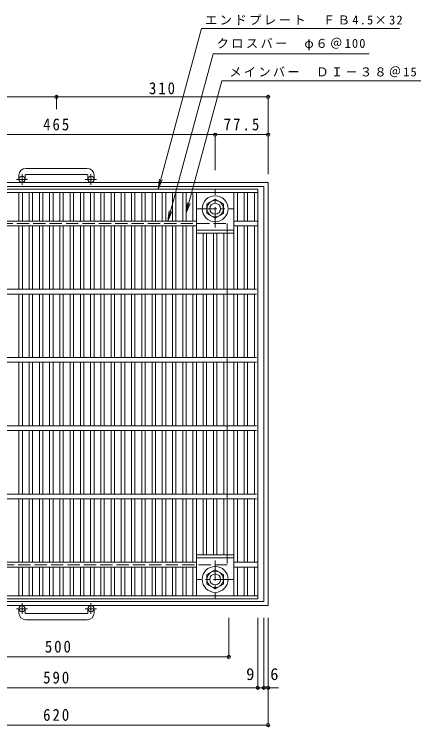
# Model space of a CAD drawing. Units: millimetres at full size, sheet at 1:6. Extents: x -959 to 940, y -829 to 816.
# Drawn here: x -465 to 131, y -228 to 816 of the extents above; entities that cross this region are included whole.
import ezdxf
from ezdxf.enums import TextEntityAlignment as Align

# ---------------------------------------------------------------- set-up
doc = ezdxf.new("R2010")
doc.units = ezdxf.units.MM
doc.header["$LTSCALE"] = 6
doc.header["$PDMODE"] = 32
doc.header["$PDSIZE"] = 4.8
doc.linetypes.add('CHAIN1', pattern=[8, 5, -1, 1, -1])
doc.linetypes.add('DASHED3', pattern=[4, 3, -1])
for name, color, linetype, lineweight in [('E-1', 2, 'Continuous', 9), ('E-2', 3, 'Continuous', 9), ('E-4', 7, 'Continuous', 9), ('E-5', 7, 'Continuous', 9)]:
    doc.layers.add(name, color=color, linetype=linetype, lineweight=lineweight)
doc.styles.add('ＭＳ ゴシック', font='')
doc.styles.get('ＭＳ ゴシック').set_extended_font_data('MS Gothic')

msp = doc.modelspace()

# ---------------------------------------------------------------- linework, layer by layer
at = {"layer": 'E-1'}
for p, q in [((-357.944, 589.984), (-447.944, 589.984)), ((-457.944, 579.984), (-457.944, 573.884)), ((-448.945, 579.984), (-448.945, 573.884)), ((-447.944, 580.984), (-357.944, 580.984)), ((-356.945, 579.984), (-356.945, 573.884)), ((-347.944, 579.984), (-347.944, 573.884)), ((-712.944, 569.384), (-92.944, 569.384)), ((-92.944, 569.384), (-92.944, -50.616)), ((-706.944, 563.384), (-98.944, 563.384)), ((-98.944, 563.384), (-98.944, -44.616)), ((-712.944, -50.616), (-92.944, -50.616)), ((-706.944, -44.616), (-98.944, -44.616)), ((-457.944, -61.216), (-457.944, -55.116)), ((-448.945, -61.216), (-448.945, -55.116)), ((-447.944, -62.216), (-357.944, -62.216)), ((-356.945, -61.216), (-356.945, -55.116)), ((-347.944, -61.216), (-347.944, -55.116)), ((-357.944, -71.216), (-447.944, -71.216))]:
    msp.add_line(p, q, dxfattribs=at)
at = {"layer": 'E-1', "linetype": 'CHAIN1'}
for p, q in [((-453.444, 565.776), (-453.444, 581.374)), ((-352.444, 565.776), (-352.444, 581.374)), ((-445.281, 573.884), (-461.689, 573.884)), ((-344.281, 573.884), (-360.688, 573.884)), ((-170.444, 503.247), (-170.444, 558.521)), ((-198.081, 530.884), (-142.808, 530.884)), ((-170.445, 15.52), (-170.445, -39.753)), ((-142.808, -12.116), (-198.081, -12.116)), ((-453.444, -47.009), (-453.444, -62.606)), ((-352.444, -47.009), (-352.444, -62.606)), ((-445.281, -55.116), (-461.689, -55.116)), ((-344.281, -55.116), (-360.688, -55.116))]:
    msp.add_line(p, q, dxfattribs=at)
at = {"layer": 'E-1', "linetype": 'DASHED3'}
for p, q in [((-652.944, 509.384), (-152.944, 509.384)), ((-152.944, 509.384), (-152.944, 9.384)), ((-152.944, 9.384), (-652.944, 9.384))]:
    msp.add_line(p, q, dxfattribs=at)
at = {"layer": 'E-1'}
for points in [[(-158.444, 537.812), (-158.444, 523.955), (-170.444, 517.027), (-182.444, 523.955), (-182.444, 537.812), (-170.444, 544.74)], [(-182.445, -19.044), (-182.445, -5.188), (-170.445, 1.741), (-158.445, -5.188), (-158.445, -19.044), (-170.445, -25.973)]]:
    msp.add_lwpolyline(points, close=True, dxfattribs=at)
for centre, radius in [((-453.444, 573.884), 4.5), ((-352.444, 573.884), 4.5), ((-170.444, 530.884), 19), ((-170.444, 530.884), 12), ((-170.444, 530.884), 8), ((-170.445, -12.116), 19), ((-170.445, -12.116), 12), ((-170.445, -12.116), 8), ((-453.444, -55.116), 4.5), ((-352.444, -55.116), 4.5)]:
    msp.add_circle(centre, radius, dxfattribs=at)
for centre, radius, start, end in [((-447.944, 579.984), 10, 90, 180), ((-357.944, 579.984), 10, 0, 90), ((-447.944, 579.984), 1, 90, 180), ((-357.944, 579.984), 1, 0, 90), ((-447.944, -61.216), 10, 180, 270), ((-447.944, -61.216), 1, 180, 270), ((-357.944, -61.216), 10, 270, 0), ((-357.944, -61.216), 1, 270, 0)]:
    msp.add_arc(centre, radius, start, end, dxfattribs=at)
at = {"layer": 'E-2'}
for p, q in [((-697.944, 559.384), (-107.944, 559.384)), ((-697.944, 554.884), (-107.944, 554.884)), ((-457.944, 512.884), (-457.944, 554.884)), ((-452.944, 512.884), (-452.944, 554.884)), ((-442.944, 512.884), (-442.944, 554.884)), ((-437.944, 512.884), (-437.944, 554.884)), ((-427.944, 512.884), (-427.944, 554.884)), ((-422.944, 512.884), (-422.944, 554.884)), ((-412.944, 512.884), (-412.944, 554.884)), ((-407.944, 512.884), (-407.944, 554.884)), ((-397.944, 512.884), (-397.944, 554.884)), ((-392.944, 512.884), (-392.944, 554.884)), ((-382.944, 512.884), (-382.944, 554.884)), ((-377.944, 512.884), (-377.944, 554.884)), ((-367.944, 512.884), (-367.944, 554.884)), ((-362.944, 512.884), (-362.944, 554.884)), ((-352.944, 512.884), (-352.944, 554.884)), ((-347.944, 512.884), (-347.944, 554.884)), ((-337.944, 512.884), (-337.944, 554.884)), ((-332.944, 512.884), (-332.944, 554.884)), ((-322.944, 512.884), (-322.944, 554.884)), ((-317.944, 512.884), (-317.944, 554.884)), ((-307.944, 512.884), (-307.944, 554.884)), ((-302.944, 512.884), (-302.944, 554.884)), ((-292.944, 512.884), (-292.944, 554.884)), ((-287.944, 512.884), (-287.944, 554.884)), ((-277.944, 512.884), (-277.944, 554.884)), ((-272.944, 512.884), (-272.944, 554.884)), ((-262.944, 512.884), (-262.944, 554.884)), ((-257.944, 512.884), (-257.944, 554.884)), ((-247.944, 512.884), (-247.944, 554.884)), ((-242.944, 512.884), (-242.944, 554.884)), ((-232.944, 512.884), (-232.944, 554.884)), ((-227.944, 512.884), (-227.944, 554.884)), ((-217.944, 512.884), (-217.944, 554.884)), ((-212.944, 512.884), (-212.944, 554.884)), ((-202.944, 512.884), (-202.944, 554.884)), ((-197.944, 412.884), (-197.944, 554.884)), ((-142.944, 412.884), (-142.944, 554.884)), ((-137.944, 512.884), (-137.944, 554.884)), ((-127.944, 512.884), (-127.944, 554.884)), ((-122.944, 512.884), (-122.944, 554.884)), ((-112.944, 512.884), (-112.944, 554.884)), ((-107.944, -40.616), (-107.944, 559.384)), ((-197.944, 512.884), (-607.944, 512.884)), ((-107.944, 512.884), (-142.944, 512.884)), ((-197.944, 505.884), (-607.944, 505.884)), ((-457.944, 412.884), (-457.944, 505.884)), ((-452.944, 412.884), (-452.944, 505.884)), ((-442.944, 412.884), (-442.944, 505.884)), ((-437.944, 412.884), (-437.944, 505.884)), ((-427.944, 412.884), (-427.944, 505.884)), ((-422.944, 412.884), (-422.944, 505.884)), ((-412.944, 412.884), (-412.944, 505.884)), ((-407.944, 412.884), (-407.944, 505.884)), ((-397.944, 412.884), (-397.944, 505.884)), ((-392.944, 412.884), (-392.944, 505.884)), ((-382.944, 412.884), (-382.944, 505.884)), ((-377.944, 412.884), (-377.944, 505.884)), ((-367.944, 412.884), (-367.944, 505.884)), ((-362.944, 412.884), (-362.944, 505.884)), ((-352.944, 412.884), (-352.944, 505.884)), ((-347.944, 412.884), (-347.944, 505.884)), ((-337.944, 412.884), (-337.944, 505.884)), ((-332.944, 412.884), (-332.944, 505.884)), ((-322.944, 412.884), (-322.944, 505.884)), ((-317.944, 412.884), (-317.944, 505.884)), ((-307.944, 412.884), (-307.944, 505.884)), ((-302.944, 412.884), (-302.944, 505.884)), ((-292.944, 412.884), (-292.944, 505.884)), ((-287.944, 412.884), (-287.944, 505.884)), ((-277.944, 412.884), (-277.944, 505.884)), ((-272.944, 412.884), (-272.944, 505.884)), ((-262.944, 412.884), (-262.944, 505.884)), ((-257.944, 412.884), (-257.944, 505.884)), ((-247.944, 412.884), (-247.944, 505.884)), ((-242.944, 412.884), (-242.944, 505.884)), ((-232.944, 412.884), (-232.944, 505.884)), ((-227.944, 412.884), (-227.944, 505.884)), ((-217.944, 412.884), (-217.944, 505.884)), ((-212.944, 412.884), (-212.944, 505.884)), ((-202.944, 412.884), (-202.944, 505.884)), ((-107.944, 505.884), (-142.944, 505.884)), ((-137.944, 412.884), (-137.944, 505.884)), ((-127.944, 412.884), (-127.944, 505.884)), ((-122.944, 412.884), (-122.944, 505.884)), ((-112.944, 412.884), (-112.944, 505.884)), ((-197.944, 499.384), (-142.944, 499.384)), ((-197.944, 494.884), (-142.944, 494.884)), ((-187.944, 412.884), (-187.944, 494.884)), ((-182.944, 412.884), (-182.944, 494.884)), ((-172.944, 412.884), (-172.944, 494.884)), ((-167.944, 412.884), (-167.944, 494.884)), ((-157.944, 412.884), (-157.944, 494.884)), ((-152.944, 412.884), (-152.944, 494.884)), ((-109.945, 412.884), (-697.944, 412.884)), ((-109.945, 405.884), (-697.944, 405.884)), ((-457.944, 312.884), (-457.944, 405.884)), ((-452.944, 312.884), (-452.944, 405.884)), ((-442.944, 312.884), (-442.944, 405.884)), ((-437.944, 312.884), (-437.944, 405.884)), ((-427.944, 312.884), (-427.944, 405.884)), ((-422.944, 312.884), (-422.944, 405.884)), ((-412.944, 312.884), (-412.944, 405.884)), ((-407.944, 312.884), (-407.944, 405.884)), ((-397.944, 312.884), (-397.944, 405.884)), ((-392.944, 312.884), (-392.944, 405.884)), ((-382.944, 312.884), (-382.944, 405.884)), ((-377.944, 312.884), (-377.944, 405.884)), ((-367.944, 312.884), (-367.944, 405.884)), ((-362.944, 312.884), (-362.944, 405.884)), ((-352.944, 312.884), (-352.944, 405.884)), ((-347.944, 312.884), (-347.944, 405.884)), ((-337.944, 312.884), (-337.944, 405.884)), ((-332.944, 312.884), (-332.944, 405.884)), ((-322.944, 312.884), (-322.944, 405.884)), ((-317.944, 312.884), (-317.944, 405.884)), ((-307.944, 312.884), (-307.944, 405.884)), ((-302.944, 312.884), (-302.944, 405.884)), ((-292.944, 312.884), (-292.944, 405.884)), ((-287.944, 312.884), (-287.944, 405.884)), ((-277.944, 312.884), (-277.944, 405.884)), ((-272.944, 312.884), (-272.944, 405.884)), ((-262.944, 312.884), (-262.944, 405.884)), ((-257.944, 312.884), (-257.944, 405.884)), ((-247.944, 312.884), (-247.944, 405.884)), ((-242.944, 312.884), (-242.944, 405.884)), ((-232.944, 312.884), (-232.944, 405.884)), ((-227.944, 312.884), (-227.944, 405.884)), ((-217.944, 312.884), (-217.944, 405.884)), ((-212.944, 312.884), (-212.944, 405.884)), ((-202.944, 312.884), (-202.944, 405.884)), ((-197.944, 312.884), (-197.944, 405.884)), ((-187.944, 312.884), (-187.944, 405.884)), ((-182.944, 312.884), (-182.944, 405.884)), ((-172.944, 312.884), (-172.944, 405.884)), ((-167.944, 312.884), (-167.944, 405.884)), ((-157.944, 312.884), (-157.944, 405.884)), ((-152.944, 312.884), (-152.944, 405.884)), ((-142.944, 312.884), (-142.944, 405.884)), ((-137.944, 312.884), (-137.944, 405.884)), ((-127.944, 312.884), (-127.944, 405.884)), ((-122.944, 312.884), (-122.944, 405.884)), ((-112.944, 312.884), (-112.944, 405.884)), ((-109.945, 312.884), (-697.944, 312.884)), ((-109.945, 305.884), (-697.944, 305.884)), ((-457.944, 212.884), (-457.944, 305.884)), ((-452.944, 212.884), (-452.944, 305.884)), ((-442.944, 212.884), (-442.944, 305.884)), ((-437.944, 212.884), (-437.944, 305.884)), ((-427.944, 212.884), (-427.944, 305.884)), ((-422.944, 212.884), (-422.944, 305.884)), ((-412.944, 212.884), (-412.944, 305.884)), ((-407.944, 212.884), (-407.944, 305.884)), ((-397.944, 212.884), (-397.944, 305.884)), ((-392.944, 212.884), (-392.944, 305.884)), ((-382.944, 212.884), (-382.944, 305.884)), ((-377.944, 212.884), (-377.944, 305.884)), ((-367.944, 212.884), (-367.944, 305.884)), ((-362.944, 212.884), (-362.944, 305.884)), ((-352.944, 212.884), (-352.944, 305.884)), ((-347.944, 212.884), (-347.944, 305.884)), ((-337.944, 212.884), (-337.944, 305.884)), ((-332.944, 212.884), (-332.944, 305.884)), ((-322.944, 212.884), (-322.944, 305.884)), ((-317.944, 212.884), (-317.944, 305.884)), ((-307.944, 212.884), (-307.944, 305.884)), ((-302.944, 212.884), (-302.944, 305.884)), ((-292.944, 212.884), (-292.944, 305.884)), ((-287.944, 212.884), (-287.944, 305.884)), ((-277.944, 212.884), (-277.944, 305.884)), ((-272.944, 212.884), (-272.944, 305.884)), ((-262.944, 212.884), (-262.944, 305.884)), ((-257.944, 212.884), (-257.944, 305.884)), ((-247.944, 212.884), (-247.944, 305.884)), ((-242.944, 212.884), (-242.944, 305.884)), ((-232.944, 212.884), (-232.944, 305.884)), ((-227.944, 212.884), (-227.944, 305.884)), ((-217.944, 212.884), (-217.944, 305.884)), ((-212.944, 212.884), (-212.944, 305.884)), ((-202.944, 212.884), (-202.944, 305.884)), ((-197.944, 212.884), (-197.944, 305.884)), ((-187.944, 212.884), (-187.944, 305.884)), ((-182.944, 212.884), (-182.944, 305.884)), ((-172.944, 212.884), (-172.944, 305.884)), ((-167.944, 212.884), (-167.944, 305.884)), ((-157.944, 212.884), (-157.944, 305.884)), ((-152.944, 212.884), (-152.944, 305.884)), ((-142.944, 212.884), (-142.944, 305.884)), ((-137.944, 212.884), (-137.944, 305.884)), ((-127.944, 212.884), (-127.944, 305.884)), ((-122.944, 212.884), (-122.944, 305.884)), ((-112.944, 212.884), (-112.944, 305.884)), ((-109.945, 212.884), (-697.944, 212.884)), ((-109.945, 205.884), (-697.944, 205.884)), ((-457.944, 112.884), (-457.944, 205.884)), ((-452.944, 112.884), (-452.944, 205.884)), ((-442.944, 112.884), (-442.944, 205.884)), ((-437.944, 112.884), (-437.944, 205.884)), ((-427.944, 112.884), (-427.944, 205.884)), ((-422.944, 112.884), (-422.944, 205.884)), ((-412.944, 112.884), (-412.944, 205.884)), ((-407.944, 112.884), (-407.944, 205.884)), ((-397.944, 112.884), (-397.944, 205.884)), ((-392.944, 112.884), (-392.944, 205.884)), ((-382.944, 112.884), (-382.944, 205.884)), ((-377.944, 112.884), (-377.944, 205.884)), ((-367.944, 112.884), (-367.944, 205.884)), ((-362.944, 112.884), (-362.944, 205.884)), ((-352.944, 112.884), (-352.944, 205.884)), ((-347.944, 112.884), (-347.944, 205.884)), ((-337.944, 112.884), (-337.944, 205.884)), ((-332.944, 112.884), (-332.944, 205.884)), ((-322.944, 112.884), (-322.944, 205.884)), ((-317.944, 112.884), (-317.944, 205.884)), ((-307.944, 112.884), (-307.944, 205.884)), ((-302.944, 112.884), (-302.944, 205.884)), ((-292.944, 112.884), (-292.944, 205.884)), ((-287.944, 112.884), (-287.944, 205.884)), ((-277.944, 112.884), (-277.944, 205.884)), ((-272.944, 112.884), (-272.944, 205.884)), ((-262.944, 112.884), (-262.944, 205.884)), ((-257.944, 112.884), (-257.944, 205.884)), ((-247.944, 112.884), (-247.944, 205.884)), ((-242.944, 112.884), (-242.944, 205.884)), ((-232.944, 112.884), (-232.944, 205.884)), ((-227.944, 112.884), (-227.944, 205.884)), ((-217.944, 112.884), (-217.944, 205.884)), ((-212.944, 112.884), (-212.944, 205.884)), ((-202.944, 112.884), (-202.944, 205.884)), ((-197.944, 112.884), (-197.944, 205.884)), ((-187.944, 112.884), (-187.944, 205.884)), ((-182.944, 112.884), (-182.944, 205.884)), ((-172.944, 112.884), (-172.944, 205.884)), ((-167.944, 112.884), (-167.944, 205.884)), ((-157.944, 112.884), (-157.944, 205.884)), ((-152.944, 112.884), (-152.944, 205.884)), ((-142.944, 112.884), (-142.944, 205.884)), ((-137.944, 112.884), (-137.944, 205.884)), ((-127.944, 112.884), (-127.944, 205.884)), ((-122.944, 112.884), (-122.944, 205.884)), ((-112.944, 112.884), (-112.944, 205.884)), ((-109.945, 112.884), (-697.944, 112.884)), ((-109.945, 105.884), (-697.944, 105.884)), ((-457.944, 12.884), (-457.944, 105.884)), ((-452.944, 12.884), (-452.944, 105.884)), ((-442.944, 12.884), (-442.944, 105.884)), ((-437.944, 12.884), (-437.944, 105.884)), ((-427.944, 12.884), (-427.944, 105.884)), ((-422.944, 12.884), (-422.944, 105.884)), ((-412.944, 12.884), (-412.944, 105.884)), ((-407.944, 12.884), (-407.944, 105.884)), ((-397.944, 12.884), (-397.944, 105.884)), ((-392.944, 12.884), (-392.944, 105.884)), ((-382.944, 12.884), (-382.944, 105.884)), ((-377.944, 12.884), (-377.944, 105.884)), ((-367.944, 12.884), (-367.944, 105.884)), ((-362.944, 12.884), (-362.944, 105.884)), ((-352.944, 12.884), (-352.944, 105.884)), ((-347.944, 12.884), (-347.944, 105.884)), ((-337.944, 12.884), (-337.944, 105.884)), ((-332.944, 12.884), (-332.944, 105.884)), ((-322.944, 12.884), (-322.944, 105.884)), ((-317.944, 12.884), (-317.944, 105.884)), ((-307.944, 12.884), (-307.944, 105.884)), ((-302.944, 12.884), (-302.944, 105.884)), ((-292.944, 12.884), (-292.944, 105.884)), ((-287.944, 12.884), (-287.944, 105.884)), ((-277.944, 12.884), (-277.944, 105.884)), ((-272.944, 12.884), (-272.944, 105.884)), ((-262.944, 12.884), (-262.944, 105.884)), ((-257.944, 12.884), (-257.944, 105.884)), ((-247.944, 12.884), (-247.944, 105.884)), ((-242.944, 12.884), (-242.944, 105.884)), ((-232.944, 12.884), (-232.944, 105.884)), ((-227.944, 12.884), (-227.944, 105.884)), ((-217.944, 12.884), (-217.944, 105.884)), ((-212.944, 12.884), (-212.944, 105.884)), ((-202.944, 12.884), (-202.944, 105.884)), ((-197.944, -36.116), (-197.944, 105.884)), ((-187.944, 23.884), (-187.944, 105.884)), ((-182.944, 23.884), (-182.944, 105.884)), ((-172.944, 23.884), (-172.944, 105.884)), ((-167.944, 23.884), (-167.944, 105.884)), ((-157.944, 23.884), (-157.944, 105.884)), ((-152.944, 23.884), (-152.944, 105.884)), ((-142.944, -36.116), (-142.944, 105.884)), ((-137.944, 12.884), (-137.944, 105.884)), ((-127.944, 12.884), (-127.944, 105.884)), ((-122.944, 12.884), (-122.944, 105.884)), ((-112.944, 12.884), (-112.944, 105.884)), ((-197.944, 23.884), (-142.944, 23.884)), ((-197.944, 12.884), (-607.944, 12.884)), ((-197.944, 19.384), (-142.944, 19.384)), ((-107.944, 12.884), (-142.944, 12.884)), ((-197.944, 5.884), (-607.944, 5.884)), ((-457.944, -36.116), (-457.944, 5.884)), ((-452.944, -36.116), (-452.944, 5.884)), ((-442.944, -36.116), (-442.944, 5.884)), ((-437.944, -36.116), (-437.944, 5.884)), ((-427.944, -36.116), (-427.944, 5.884)), ((-422.944, -36.116), (-422.944, 5.884)), ((-412.944, -36.116), (-412.944, 5.884)), ((-407.944, -36.116), (-407.944, 5.884)), ((-397.944, -36.116), (-397.944, 5.884)), ((-392.944, -36.116), (-392.944, 5.884)), ((-382.944, -36.116), (-382.944, 5.884)), ((-377.944, -36.116), (-377.944, 5.884)), ((-367.944, -36.116), (-367.944, 5.884)), ((-362.944, -36.116), (-362.944, 5.884)), ((-352.944, -36.116), (-352.944, 5.884)), ((-347.944, -36.116), (-347.944, 5.884)), ((-337.944, -36.116), (-337.944, 5.884)), ((-332.944, -36.116), (-332.944, 5.884)), ((-322.944, -36.116), (-322.944, 5.884)), ((-317.944, -36.116), (-317.944, 5.884)), ((-307.944, -36.116), (-307.944, 5.884)), ((-302.944, -36.116), (-302.944, 5.884)), ((-292.944, -36.116), (-292.944, 5.884)), ((-287.944, -36.116), (-287.944, 5.884)), ((-277.944, -36.116), (-277.944, 5.884)), ((-272.944, -36.116), (-272.944, 5.884)), ((-262.944, -36.116), (-262.944, 5.884)), ((-257.944, -36.116), (-257.944, 5.884)), ((-247.944, -36.116), (-247.944, 5.884)), ((-242.944, -36.116), (-242.944, 5.884)), ((-232.944, -36.116), (-232.944, 5.884)), ((-227.944, -36.116), (-227.944, 5.884)), ((-217.944, -36.116), (-217.944, 5.884)), ((-212.944, -36.116), (-212.944, 5.884)), ((-202.944, -36.116), (-202.944, 5.884)), ((-107.944, 5.884), (-142.944, 5.884)), ((-137.944, -36.116), (-137.944, 5.884)), ((-127.944, -36.116), (-127.944, 5.884)), ((-122.944, -36.116), (-122.944, 5.884)), ((-112.944, -36.116), (-112.944, 5.884)), ((-107.944, -36.116), (-697.944, -36.116)), ((-107.944, -40.616), (-697.944, -40.616))]:
    msp.add_line(p, q, dxfattribs=at)
at = {"layer": 'E-4'}
for p, q in [((-712.944, 694.752), (-402.944, 694.752)), ((-402.944, 696.552), (-402.944, 676.542)), ((-402.944, 694.752), (-92.944, 694.752)), ((-92.944, 696.552), (-92.944, 581.384)), ((-635.444, 639.383), (-170.444, 639.383)), ((-170.444, 641.183), (-170.444, 587.383)), ((-170.444, 639.383), (-92.944, 639.383)), ((-150.444, -127.416), (-150.444, -68.616)), ((-107.944, -172.732), (-107.944, -68.616)), ((-98.944, -172.732), (-98.944, -68.616)), ((-92.944, -227.416), (-92.944, -68.616)), ((-650.444, -125.616), (-150.444, -125.616)), ((-697.944, -170.932), (-107.944, -170.932)), ((-107.944, -170.932), (-98.944, -170.932)), ((-98.944, -170.932), (-92.944, -170.932)), ((-92.944, -170.932), (-77.685, -170.932)), ((-712.944, -225.616), (-92.944, -225.616))]:
    msp.add_line(p, q, dxfattribs=at)
for p in [(-402.944, 694.752), (-92.944, 694.752), (-170.444, 639.383), (-92.944, 639.383), (-150.444, -125.616), (-107.944, -170.932), (-98.944, -170.932), (-92.944, -170.932), (-92.944, -225.616)]:
    msp.add_point(p, dxfattribs=at)
at = {"layer": 'E-5'}
for p, q in [((-239.784, 512.884), (-173.282, 757.935)), ((-173.282, 757.935), (55.246, 757.935)), ((-212.944, 524.858), (-160.627, 718.465)), ((130.8, 718.465), (-160.627, 718.465)), ((-253.745, 559.384), (-251.787, 574.255)), ((-253.745, 559.384), (-248.004, 573.242)), ((-212.944, 524.858), (-210.986, 539.73)), ((-212.944, 524.858), (-207.204, 538.716)), ((-239.784, 512.884), (-237.826, 527.755)), ((-239.784, 512.884), (-234.044, 526.742))]:
    msp.add_line(p, q, dxfattribs=at)
msp.add_lwpolyline([(-253.745, 559.384), (-190.429, 795.042), (99.757, 795.042)], dxfattribs=at)

# ---------------------------------------------------------------- texts
at = {"layer": 'E-4', "color": 2, "style": 'ＭＳ ゴシック'}
for s, p in [('9', (-124.938, -164.932)), ('6', (-89.685, -164.932))]:
    msp.add_text(s, height=17.6, dxfattribs=at).set_placement(p, align=Align.BOTTOM_LEFT)
at = {"layer": 'E-4', "color": 2, "char_height": 17.6, "attachment_point": 7, "style": 'ＭＳ ゴシック'}
for s, insert in [('\\T1.27;\\W0.9;310', (-267.444, 698.352)), ('\\T1.27;\\W0.9;465', (-422.444, 645.383)), ('\\T1.28;\\W0.9;77.5', (-157.944, 645.383)), ('\\T1.27;\\W0.9;500', (-419.944, -119.616)), ('\\T1.27;\\W0.9;590', (-422.444, -164.932)), ('\\T1.27;\\W0.9;620', (-422.444, -219.616))]:
    msp.add_mtext(s, dxfattribs=dict(at, insert=insert))
at = {"layer": 'E-5', "char_height": 13.2, "attachment_point": 7, "style": 'ＭＳ ゴシック'}
for s, insert in [('\\T1.2;エンドプレート\u3000ＦＢ4.5×32', (-185.429, 800.042)), ('\\T1.19;クロスバー\u3000φ６＠100', (-168.282, 762.935)), ('\\T1.18;メインバー\u3000ＤＩ－３８＠15', (-149.7, 723.465))]:
    msp.add_mtext(s, dxfattribs=dict(at, insert=insert))

doc.saveas('drawing.dxf')
